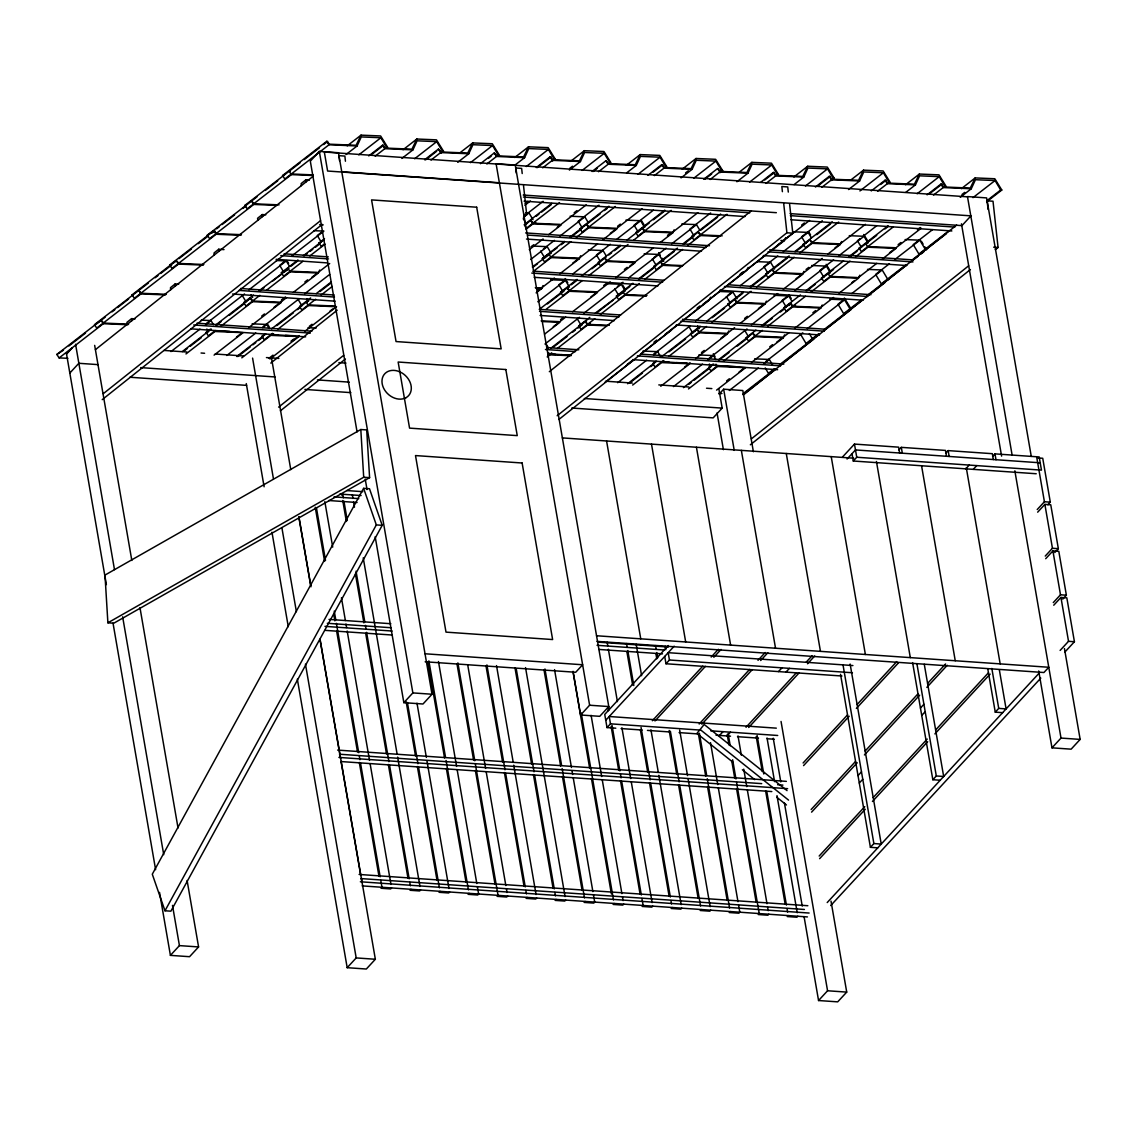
<?xml version="1.0" encoding="UTF-8"?>
<svg xmlns="http://www.w3.org/2000/svg" width="1137" height="1137" viewBox="0 0 1137 1137"><rect width="100%" height="100%" fill="white"/><g stroke="black" fill="none" stroke-linecap="round" stroke-linejoin="round"><path stroke-width="1.5" d="M248.932 327.442L280.683 302.854L282.075 299.841M346.06 154.518L357.103 145.962L361.268 136.923L380.881 137.748L386.523 147.199L387.632 147.256L380.639 135.957L361.026 135.147L347.226 145.834M293.46 292.28L318.303 273.022L319.696 270.009M401.901 158.413L412.944 149.857L417.108 140.817L436.707 141.642L442.364 151.093L443.458 151.136L436.48 139.851L416.867 139.027L403.067 149.729M457.728 162.307L468.771 153.751L472.935 144.712L492.548 145.536L498.191 154.987L499.299 155.03L492.307 143.745L472.708 142.921L460.272 152.543M514.947 165.121L524.612 157.645L528.776 148.592L548.375 149.416L554.032 158.882L555.126 158.924L548.148 147.639L528.534 146.815L514.734 157.503M569.395 170.081L580.438 161.525L584.603 152.486L604.216 153.31L609.873 162.762L610.967 162.804L603.974 151.519L584.375 150.695L570.561 161.397M536.124 292.863L541.638 288.585L543.031 285.572M559.93 273.747L579.259 258.767L580.652 255.754M626.615 172.909L636.279 165.419L640.444 156.38L660.057 157.204L665.699 166.656L666.794 166.698L659.815 155.414L640.202 154.589L626.402 165.277M681.063 177.869L692.106 169.314L696.27 160.274L715.884 161.099L721.54 170.55L722.635 170.593L715.642 159.308L696.043 158.484L682.228 169.171M660.284 242.465L672.706 232.843L674.099 229.83M736.904 181.749L747.947 173.194L752.111 164.154L771.725 164.979L777.367 174.43L778.461 174.487L771.483 163.188L751.87 162.364L739.448 172M710.526 297.24L709.147 300.253L685.668 318.431M748.146 267.422L746.753 270.435L728.817 284.335M695.602 358.567L727.353 333.965L728.746 330.952M794.109 184.578L803.774 177.088L807.938 168.049L827.551 168.873L833.208 178.324L834.302 178.367L827.31 167.082L807.711 166.258L793.896 176.96M771.952 250.239L784.374 240.618L785.766 237.605M740.13 323.391L764.974 304.147L766.366 301.134M783.265 289.295L802.594 274.33L803.987 271.317M751.443 362.461L783.194 337.86L784.587 334.846M848.572 189.538L859.615 180.982L863.779 171.943L883.392 172.767L889.035 182.218L890.129 182.261L883.151 170.976L863.537 170.152L851.116 179.774M827.793 254.134L840.215 244.512L841.593 241.499M794.578 328.351L820.815 308.042L822.193 305.029M839.106 293.19L858.435 278.224L859.814 275.211M905.777 192.352L915.441 184.862L919.606 175.823L939.219 176.647L944.875 186.098L945.97 186.155L938.991 174.856L919.378 174.046L905.564 184.734M960.239 197.312L971.282 188.756L975.447 179.717L995.06 180.541L1000.702 189.993L1001.811 190.035L994.818 178.751L975.205 177.926L961.405 188.628M361.026 135.147L356.08 145.294L329.517 144.186L326.731 141.315L282.559 175.539L284.833 179.006L329.005 144.783L357.103 145.962M416.867 139.027L411.907 149.189L385.358 148.066L382.572 145.209L368.758 155.911M472.708 142.921L467.748 153.069L441.184 151.96L438.399 149.103L424.598 159.791M528.534 146.815L523.574 156.963L497.025 155.854L494.24 152.983L480.425 163.685M584.375 150.695L579.415 160.857L552.852 159.734L550.066 156.878L536.266 167.58M640.202 154.589L635.242 164.737L608.693 163.629L605.907 160.772L592.093 171.46M696.043 158.484L691.083 168.631L664.52 167.523L661.734 164.666L647.934 175.354M751.87 162.364L746.91 172.526L720.361 171.403L717.575 168.546L703.76 179.248M807.711 166.258L802.75 176.42L776.187 175.297L773.402 172.44L760.98 182.062M863.537 170.152L858.577 180.3L832.028 179.191L829.243 176.334L815.442 187.022M919.378 174.046L914.418 184.194L887.855 183.085L885.069 180.214L871.269 190.917M975.205 177.926L970.259 188.088L943.696 186.965L940.91 184.109L927.11 194.811M363.613 488.341L152.287 874.211L164.993 910.78L170.877 911.178L382.203 525.322L369.497 488.754L363.613 488.341L376.319 524.91L164.993 910.78M732.725 762.06L696.896 733.45L704.173 724.468L787.046 790.627M71.02 348.917L66.5 353.806L106.381 584.631M66.543 354.033L72.185 347.936M69.826 373.05L78.851 363.286L98.294 364.65M375.182 536.735L403.848 702.666L422.992 704.002L432.017 694.238L338.471 152.742L319.326 151.406L310.316 161.17L357.075 431.918M341.839 495.263L342.749 494.268L343.36 497.764M159.535 892.417L170.408 955.364L179.433 945.614L198.577 946.936L187.108 880.493M403.848 702.666L412.859 692.916L432.017 694.238M198.577 946.936L189.566 956.7L170.408 955.364M719.152 394.07L723.658 389.195L742.816 390.531L753.39 451.73M718.897 389.096L722.18 408.112L713.169 417.876L571.769 408.027M391.569 887.94L390.659 888.935L381.051 888.267L381.961 887.272L380.753 880.28M410.983 889.29L410.073 890.285L419.667 890.953L420.591 889.958M297.34 679.144L347.183 967.686L356.194 957.922L375.352 959.258L320.065 639.236M580.609 714.988L589.62 705.224L608.778 706.56L599.753 716.324L580.609 714.988L573.062 671.313M375.352 959.258L366.327 969.022L347.183 967.686M440.005 891.309L439.081 892.303L448.689 892.971L449.612 891.991M668.371 645.532L604.742 714.42L607.016 727.581L615.799 728.192M842.46 457.074L854.47 444.084L898.656 447.168L899.665 453.009M605.751 720.275L674.184 646.186M847.065 459.035L855.479 449.939L1040.199 462.802M607.016 727.581L610.484 723.828L700.15 730.082M664.719 656.433L665.984 663.752L669.451 660L852.423 672.749M852.011 453.691L853.276 461.011L856.744 457.245L1041.464 470.121L1039.19 456.946L994.989 453.876L992.587 456.477M469.027 893.341L468.103 894.322L477.711 895.004L478.62 894.009L477.412 887.016M898.898 449.939L901.3 447.353L945.501 450.423L946.51 456.278M652.34 720.744L702.765 666.168M711.179 657.058L718.371 649.27M654.997 720.929L705.423 666.353M713.823 657.243L721.029 649.454M507.642 896.027L506.732 897.022L497.125 896.354L498.034 895.359L475.394 764.263M527.056 897.377L526.147 898.372L535.754 899.04L536.664 898.045M945.742 453.208L948.144 450.607L992.345 453.691L993.354 459.547M699.184 724.013L749.61 669.423M758.009 660.327L765.215 652.524M701.842 724.198L752.268 669.608M760.667 660.512L767.873 652.709M556.078 899.395L555.169 900.39L564.762 901.058L565.686 900.078M719.536 735.426L723.004 731.674M778.49 671.597L781.958 667.845M965.782 468.842L969.25 465.09M727.012 735.937L730.48 732.185M785.965 672.109L789.433 668.357M973.258 469.368L976.726 465.616M585.1 901.428L584.176 902.408L593.784 903.091L594.708 902.096L593.5 895.103M746.028 727.282L796.454 672.692M806.062 662.288L812.06 655.793M748.686 727.467L799.112 672.877M807.512 663.781L814.717 655.978M614.122 903.446L613.198 904.441L622.806 905.109L623.716 904.114M652.737 906.132L651.828 907.127L642.22 906.459L643.13 905.464L641.922 898.472M803.106 762.984L847.52 714.903M857.127 704.499L896.752 661.606M1037.214 509.547L1044.42 501.744L1050.304 502.156L1042.728 458.268L1036.83 457.856L1044.42 501.744M672.152 907.482L671.242 908.477L680.85 909.145L681.759 908.165M803.561 765.613L849.183 716.225M856.374 708.436L898.401 662.942M1037.669 512.176L1044.875 504.387L1050.759 504.8L1058.348 548.688L1054.738 552.582M1047.902 504.757L1050.304 502.156M701.174 909.515L700.264 910.495L709.858 911.178L710.781 910.183M811.136 809.516L855.564 761.42M865.158 751.031L917.985 693.84M927.593 683.436L945.6 663.951M1045.244 556.078L1052.45 548.276L1058.348 548.688M811.591 812.145L857.213 762.756M864.418 754.954L919.648 695.176M926.854 687.373L947.263 665.273M1045.699 558.708L1052.905 550.905L1058.803 551.317L1066.378 595.205L1062.782 599.114M730.196 911.533L729.272 912.528L738.879 913.196L739.803 912.201L738.595 905.208M858.009 775.605L861.476 771.852M920.444 708.024L923.912 704.258M859.302 783.023L862.77 779.271M921.723 715.443L925.191 711.691M819.166 856.033L864.788 806.645M873.202 797.549L927.223 739.064M935.623 729.968L988.451 672.777M1053.288 602.596L1060.494 594.793L1066.378 595.205M819.621 858.662L865.243 809.274M872.449 801.486L927.678 741.694M934.884 733.905L990.114 674.113M1053.743 605.225L1060.949 597.437L1066.833 597.849L1074.422 641.737L1064.815 652.126M768.811 914.219L767.901 915.214L758.294 914.546L759.218 913.551L736.563 782.469M788.225 915.569L787.316 916.564L796.923 917.232L797.833 916.251M840.527 674.326L870.402 847.321L873.87 843.555L881.232 844.066L850.135 664.051M912.599 662.615L932.837 779.726L936.305 775.974L943.667 776.486L924.282 664.278M987.755 668.712L995.259 712.146L998.727 708.394L1006.089 708.905L999.324 669.721M827.21 902.565L1039.715 672.521M1060.125 650.421L1068.524 641.325L1074.422 641.737M830.706 905.564L1040.796 678.121M804.058 916.593L818.555 1000.532L827.565 990.768L846.724 992.104L831.019 901.158M1038.706 670.972L1051.981 747.833L1061.006 738.069L1080.15 739.405L1064.459 648.573M846.724 992.104L837.699 1001.853L818.555 1000.532M1080.15 739.405L1071.139 749.169L1051.981 747.833M135.132 318.872L131.608 318.63L126.918 322.354L127.145 324.4M178.694 284.193L175.155 283.937L170.465 287.675L170.692 289.708M224.017 249.614L218.716 249.245L214.026 252.982L214.239 255.015M265.802 214.808L262.263 214.566L257.573 218.29L257.801 220.336M309.349 180.115L305.825 179.873L301.134 183.611L301.348 185.644M95.409 349.67L312.689 176.619M103.24 393.715L320.52 220.663M102.216 399.641L322.254 224.373M270.791 363.087L337.22 310.174M278.622 407.131L343.658 355.327M280.356 410.855L345.406 359.036M523.93 216.854L526.701 214.651L523.517 185.53M549.327 371.7L751.386 210.771M557.158 415.744L786.903 232.772L792.787 233.184L789.604 204.063M558.907 419.468L792.787 233.184M743.541 394.823L956.672 225.083M751.372 438.868L968.653 265.816M750.349 444.794L970.401 269.54M995.316 249.699L998.073 247.482L993.013 201.235L987.129 200.823L988.053 209.393M312.462 175.496L291.385 174.615L247.212 208.824L244.938 205.356L300.154 162.747M304.29 159.55L319.469 147.782M323.619 144.57L327.754 141.358M276.604 205.385L253.764 204.433L209.592 238.656L207.318 235.174L257.005 196.843M265.291 190.433L277.712 180.811M240.731 235.288L216.144 234.25L171.971 268.474L169.697 265.006L213.884 230.783L216.67 233.639L241.456 234.677M213.87 230.953L207.318 235.174M216.627 228.807L219.384 226.675M222.156 224.529L234.577 214.907M242.863 208.483L245.62 206.351M203.125 265.106L178.537 264.068L134.351 298.292L132.091 294.824L176.263 260.6L179.049 263.457L203.836 264.495M173.492 262.903L176.249 260.771M179.006 258.625L191.442 249.003M198.335 243.659L208 236.169M212.15 232.957L214.907 230.825M148.293 283.099L94.47 324.642L96.744 328.11L140.917 293.886L165.505 294.924M155.201 277.755L157.958 275.609M160.715 273.477L171.758 264.921M67.907 358.297L59.124 357.928L56.85 354.46L101.022 320.236L103.808 323.093L128.595 324.144M96.872 323.619L105.158 317.195M112.066 311.851L114.823 309.719M117.58 307.573L128.623 299.017M63.402 350.224L56.85 354.46M68.916 345.946L85.488 333.113M59.124 357.928L103.296 323.704L127.884 324.741M358.795 154.859L380.881 137.748M372.552 153.808L383.595 145.252M375.182 156.167L384.832 148.677L412.944 149.857M414.621 158.754L436.707 141.642M322.823 231.223L317.308 235.501L321.345 242.252M285.202 261.041L279.688 265.319L283.724 272.07M292.11 255.697L323.86 231.095L314.054 230.683M248.975 289.793L286.24 260.927L289.466 266.328M205.825 323.889L244.483 293.943M170.976 351.575L199.956 329.119M205.484 324.841L211.013 320.563L213.429 324.613M425.622 159.834L436.665 151.278M324.017 244.284L321.259 246.431L318.985 242.963L324.514 238.685M302.968 261.283L283.639 276.248L281.365 272.781L297.937 259.947M303.465 255.669L324.173 239.623M259.833 295.378L246.033 306.066L243.759 302.598L253.423 295.108M258.938 290.83L288.954 268.417M286.538 269.611L281.365 272.781M290.674 266.413L297.581 261.055M304.489 255.711L307.246 253.579M310.003 251.433L312.774 249.301M315.532 247.155L318.289 245.023M215.305 330.54L208.412 335.884L206.138 332.416L210.274 329.218M215.803 324.94L250.311 298.192L253.096 301.063L279.659 302.172M246.16 301.575L248.918 299.429M259.961 290.887L264.111 287.675M272.383 281.251L282.047 273.775M284.818 271.629L287.576 269.497M182.318 351.546L211.311 329.09M216.826 324.983L220.962 321.771M229.248 315.347L244.441 303.593M184.734 350.523L187.491 348.377M190.249 346.245L201.292 337.689M431.008 160.061L440.673 152.571L468.771 153.751M440.701 153.282L443.458 151.136M309.875 255.924L325.054 244.171M266.74 290.034L290.205 271.842L318.303 273.022M220.834 326.262L252.585 301.675L280.683 302.854M185.971 353.948L214.964 331.492L243.062 332.672L214.083 355.128M281.379 300.154L285.515 296.956M304.844 281.976L307.615 279.844M261.709 316.072L264.466 313.94M311.737 277.428L329.687 263.528M274.131 307.246L286.552 297.624M236.51 337.064L240.646 333.866M470.462 162.648L492.548 145.536M304.801 293.687L329.645 274.443M263.045 326.717L298.932 298.903M226.803 355.469L255.797 333.013M262.704 327.655L266.84 324.457L269.256 328.508M488.356 158.384L491.113 156.238M315.66 299.258L301.859 309.96L299.585 306.493L310.628 297.937M316.157 293.659L331.336 281.891M272.525 333.368L264.239 339.778L261.965 336.31L264.736 334.179M271.629 328.82L308.894 300.111M319.938 291.555L330.981 283.014M236.78 356.506L265.774 334.051M276.803 325.665L293.36 312.831M297.51 309.619L300.267 307.473M237.804 356.549L250.225 346.927M252.982 344.781L255.754 342.649M258.511 340.503L262.647 337.305M486.849 163.941L496.514 156.465L524.612 157.645M321.188 294.98L332.231 286.439M278.053 329.09L308.411 305.555L336.524 306.734L304.773 331.336M241.811 357.842L270.805 335.372L298.903 336.552L269.91 359.022M309.264 326.376L312.021 324.244M268.886 358.34L273.022 355.128M290.973 341.228L293.73 339.096M329.957 311.14L332.715 308.994M292.337 340.958L299.244 335.614M526.289 166.528L548.375 149.416M537.289 167.622L551.09 156.92M542.676 167.835L552.34 160.345L580.438 161.525M552.369 161.056L555.126 158.924M569.751 168.333L572.508 166.201M525.223 203.509L527.994 201.363M524.882 205.257L530.396 200.979M582.13 170.422L604.216 153.31M523.802 216.286L543.131 201.306M523.461 217.224L528.975 212.946L533.011 219.697M524.114 224.813L551.715 203.424M593.13 171.502L597.266 168.304M525.138 224.856L530.666 220.407L533.452 223.264L560.015 224.387M536.181 216.3L538.938 214.154M541.695 212.022L551.36 204.532M598.517 171.73L608.181 164.24L636.279 165.419M559.518 202.613L526.388 228.281L524.868 225.965M526.033 229.219L532.94 223.875L561.038 225.055L548.617 234.677M574.157 212.747L576.928 210.601M531.022 246.843L533.779 244.697M557.244 227.315L586.237 204.859M529.288 249.657L543.088 238.955M637.956 174.316L660.057 157.204M598.957 205.2L578.25 221.246L582.286 227.997M543.401 248.918L554.444 240.376M559.972 236.098L584.816 216.84L588.042 222.241M530.638 259.492L547.195 246.658L551.232 253.409M615.344 206.508L582.215 232.175L579.941 228.708L608.935 206.238M653.107 172.184L662.757 164.709M570.831 241.669L544.595 261.993L542.321 258.525L564.421 241.414M569.935 237.136L600.293 213.77M604.443 210.558L607.201 208.426M532.315 266.953L549.91 254.162M557.158 247.866L542.321 258.525M561.294 244.668L564.066 242.522M570.959 237.178L580.623 229.688M533.338 266.996L537.488 263.784M654.343 175.61L664.008 168.134L692.106 169.314M576.345 237.391L588.767 227.77L616.879 228.949L603.065 239.637M533.21 271.487L551.161 257.587L579.259 258.767M685.554 172.909L688.326 170.777M617.576 226.263L620.333 224.117M610.313 233.355L642.064 208.753M537.844 290.049L540.615 287.917L535.3 287.689M572.693 263.173L597.55 243.915M537.844 290.845L554.401 278.011M693.797 178.196L715.884 161.099M653.42 210.16L634.091 225.14L638.127 231.891M610.285 244.256L596.47 254.958L600.507 261.709M617.178 238.912L640.643 220.734L644.679 227.485M565.757 279.432L558.85 284.776L562.886 291.527M572.664 274.074L603.036 250.552L606.263 255.953M537.801 301.76L565.416 280.37L569.452 287.121M664.775 210.132L635.782 232.588L638.056 236.055L671.185 210.388M704.798 179.291L711.691 173.947M620.248 245.294L598.161 262.405L600.435 265.873L628.036 244.498M627.155 239.95L642.334 228.196L645.12 231.053L671.683 232.161M636.805 232.63L649.227 223.008M653.377 219.796L664.42 211.24M582.144 280.725L562.815 295.705L560.541 292.237L577.113 279.404M581.249 276.192L606.092 257.104M608.849 254.972L611.607 252.826M614.378 250.694L619.892 246.416M539.492 309.221L568.472 286.922M571.229 284.79L576.757 280.512M591.936 268.744L598.844 263.4M547.423 303.92L563.98 291.086M710.184 179.504L721.54 170.55M719.877 172.725L722.635 170.593M633.565 240.22L644.608 231.664L672.706 232.843M589.051 275.381L606.987 261.482L635.086 262.661L615.771 277.627M545.902 309.477L569.367 291.299L597.479 292.479L572.622 311.723M667.533 235.373L670.304 233.227M603.69 285.515L606.447 283.369M624.398 269.469L627.155 267.337M667.533 236.169L697.905 212.647M560.555 319.611L563.312 317.465M629.912 265.987L653.377 247.809M590.913 296.885L610.242 281.905M553.293 326.703L565.729 317.081M544.666 334.065L559.859 322.297L542.292 321.558M749.624 182.091L771.725 164.979M710.639 212.989L689.932 229.02L693.968 235.771M653.69 257.772L666.111 248.15M671.64 243.872L696.484 224.629L699.71 230.029M617.448 286.524L622.977 282.246M628.491 277.968L658.863 254.446L662.899 261.197M583.977 313.13L621.243 284.264L625.279 291.015M544.978 344.028L579.486 317.294M727.012 214.282L693.883 239.95L691.609 236.482L720.602 214.026M764.775 179.973L774.425 172.483M682.498 249.444L656.262 269.767L653.988 266.3L677.467 248.122M682.982 243.844L698.175 232.076L700.96 234.933L722.208 235.828M700.918 230.115L717.49 217.281M639.364 283.554L618.656 299.585L616.382 296.117L632.939 283.284M638.468 279.006L674.355 251.376M684.005 243.886L693.669 236.397M594.836 318.715L581.035 329.403L578.761 325.935L589.805 317.379M595.319 313.101L623.957 291.768M618.784 295.094L629.827 286.538M639.491 279.048L653.292 268.36M550.805 348.277L585.313 321.544L588.099 324.4L609.347 325.296M586.692 320.634L578.761 325.935M596.356 313.144L612.914 300.324M553.207 347.254L567.022 336.552M572.536 332.274L575.294 330.142M578.065 327.996L582.201 324.784M766.011 183.398L775.676 175.908L803.774 177.088M688.013 245.18L700.449 235.544L719.764 236.354M644.878 279.276L662.828 265.362L682.143 266.186M600.364 314.437L625.208 295.194L646.285 296.075M547.551 356.023L551.701 352.811M557.215 348.533L587.587 325.011L606.902 325.822M547.21 356.961L549.967 354.829L571.044 355.71M805.465 185.985L827.551 168.873M817.844 185.999L830.266 176.377M821.852 187.278L831.517 179.802L859.615 180.982M831.545 180.513L834.302 178.367M801.642 225.098L804.399 222.951M740.215 274.045L742.973 271.899M777.822 245.023L809.572 220.422M697.066 308.141L699.823 305.995M740.201 274.841L742.958 272.695M747.108 269.497L765.045 255.583M653.931 342.237L656.689 340.091M702.581 304.659L721.91 289.693M664.96 334.477L677.396 324.855M627.354 364.295L632.868 360.017M641.154 353.607L671.526 330.071M604.912 382.359L633.906 359.903M859.913 190.945L883.392 172.767M822.307 220.763L801.599 236.809L805.636 243.56M777.779 255.924L763.979 266.626L768.015 273.377M783.308 251.647L808.151 232.403L811.377 237.804M727.737 295.378L730.494 293.232M740.159 285.742L770.531 262.221L774.567 268.972M695.645 320.918L732.91 292.038L736.947 298.789M653.889 353.948L689.775 326.134M617.647 382.7L646.64 360.23M653.533 354.886L657.683 351.674L660.91 357.089M838.68 222.07L805.55 247.724L803.276 244.256L832.27 221.8M880.578 184.535L886.107 180.257M794.166 257.232L767.93 277.556L765.67 274.074L789.135 255.896M794.649 251.618L809.842 239.864L812.628 242.721L839.177 243.83M807.071 242.167L803.276 244.256M816.736 234.677L830.536 223.989M751.031 291.328L730.324 307.374L728.05 303.906L743.228 292.138M750.136 286.794L772.222 269.682L775.008 272.539L801.571 273.647M773.586 268.773L787.401 258.085M795.687 251.661L803.958 245.251M700.094 326.234L690.429 333.724L692.703 337.192L706.503 326.49M707.001 320.89L742.873 293.247M751.159 286.837L766.338 275.069M655.566 361.395L652.809 363.542L655.083 367.009L663.368 360.585M662.473 356.052L696.981 329.318L699.767 332.175L726.33 333.297M691.452 333.766L699.738 327.342M712.16 317.72L724.582 308.099M627.624 383.737L656.603 361.282M669.025 351.816L685.583 338.982M630.026 382.714L642.448 373.078M650.734 366.668L653.491 364.522M877.679 191.172L887.343 183.682L915.441 184.862M799.681 252.954L812.116 243.332L840.215 244.512M756.546 287.05L774.496 273.15L802.594 274.33M712.032 322.212L736.875 302.968L764.974 304.147M668.883 356.322L699.255 332.786L727.353 333.965M632.655 385.059L661.635 362.604L689.747 363.783L660.753 386.239M806.048 269.497L808.805 267.366M835.041 247.838L865.399 224.316M744.621 318.445L747.379 316.299M796.042 278.736L822.264 258.412M701.486 352.541L704.244 350.409M758.422 308.553L777.751 293.573M720.801 338.371L734.601 327.669M684.559 367.123L690.088 362.845M917.133 193.759L939.219 176.647M860.183 238.557L857.426 240.689L861.462 247.44M862.955 236.411L876.755 225.723M833.62 259.819L819.805 270.507L823.842 277.272M839.134 255.541L863.992 236.297L868.028 243.048M789.092 294.98L782.199 300.339L786.236 307.089M794.621 290.702L826.372 266.115L830.408 272.866M751.472 324.812L788.751 295.933L791.977 301.333M708.337 358.908L746.995 328.963M673.488 386.58L702.467 364.124M707.996 359.846L713.51 355.568L715.94 359.619M893.142 227.016L861.391 251.618L859.117 248.15L888.111 225.695M929.512 193.773L941.933 184.151M849.993 261.126L823.771 281.436L821.497 277.968L843.583 260.856M849.112 256.578L876.712 235.359M884.984 228.949L887.755 226.803M805.479 296.288L786.15 311.254L783.876 307.786L800.448 294.952M805.962 290.674L833.563 269.455M850.135 256.621L857.042 251.277M762.344 330.384L748.53 341.086L746.256 337.604L755.92 330.128M761.449 325.85L790.442 303.394L793.228 306.251L819.777 307.36M790.428 303.551L783.876 307.786M807 290.717L815.272 284.307M717.817 365.545L710.923 370.904L708.649 367.436L712.785 364.224M718.314 359.946L752.822 333.212L755.608 336.069L782.157 337.177M762.472 325.893L772.137 318.403M780.423 311.993L784.558 308.781M788.708 305.569L791.466 303.437M683.451 387.632L713.823 364.096M719.337 359.988L729.002 352.498M737.273 346.089L746.938 338.599M688.624 384.462L691.381 382.316M694.138 380.184L709.332 368.416M933.52 195.067L943.184 187.577L971.282 188.756M855.521 256.848L867.943 247.212L896.041 248.392L882.241 259.094M811.008 292.01L830.323 277.044L858.435 278.224M767.859 326.106L792.716 306.862L820.815 308.042M723.345 361.268L755.096 336.68L783.194 337.86M688.482 388.953L717.475 366.498L745.574 367.677L716.58 390.133M961.973 194.498L964.73 192.366M898.116 244.64L900.888 242.494M917.445 229.674L920.217 227.528M889.489 252.798L921.24 228.21M812.884 312.703L815.641 310.572M851.869 282.616L854.626 280.484M857.397 278.338L876.712 263.372M769.735 346.813L772.506 344.667M818.398 309.236L833.577 297.468M726.6 380.909L729.357 378.763M776.628 342.265L789.064 332.629M739.022 372.083L744.536 367.805M972.974 197.653L995.06 180.541M932.596 229.617L913.267 244.583L918.909 254.034L949.281 230.513M889.447 263.713L875.646 274.401L881.289 283.852L906.146 264.608M894.975 259.435L919.819 240.177L925.475 249.628L926.57 249.685L924.822 246.857M844.933 298.875L838.026 304.219L843.682 313.67L861.619 299.77M851.826 293.531L882.198 269.995L887.855 279.46L888.949 279.503M807.313 328.692L844.578 299.827L850.234 309.278L851.329 309.321L844.35 298.036M765.556 361.722L802.821 332.843M729.314 390.474L758.308 368.018M763.822 363.741L769.351 359.463L772.577 364.863M986.902 200.695L1000.702 189.993M986.618 201.803L1001.811 190.035M911.661 260.33L925.475 249.628M925.532 249.799L946.24 233.767M867.147 295.492L887.855 279.46M887.912 279.617L907.241 264.651M911.377 261.439L918.284 256.095M921.041 253.963L923.812 251.817M818.484 333.866L806.062 343.502L800.405 334.036M824.012 329.588L850.234 309.278M850.291 309.449L862.727 299.813M868.242 295.535L884.813 282.715M773.97 369.042L768.441 373.32L765.215 367.919M779.485 364.764L819.578 333.923M823.728 330.711L851.329 309.321M743.243 393.516L774.993 368.914M780.579 364.806L813.722 339.139L812.614 339.096L809.388 333.695M742.973 394.624L774.723 370.022M360.813 429.516L104.988 575.08L107.887 622.806L113.785 623.218L369.596 477.654L366.697 429.928L360.813 429.516L363.698 477.242L107.887 622.806M747.947 173.194L719.849 172.014L717.575 168.546M290.134 171.19L289.111 171.147L291.385 174.615M291.896 174.004L313.144 174.885M282.559 175.539L283.582 175.581M525.706 212.818L528.975 212.946M570.106 216.229L584.816 216.84M279.062 204.859L254.29 203.821L251.49 200.965L253.764 204.433M625.947 220.109L640.643 220.734M244.938 205.356L245.962 205.399M681.774 224.003L696.484 224.629M793.441 231.777L808.151 232.403M534.632 222.397L535.726 222.454M849.282 235.672L863.992 236.297M905.109 239.566L919.819 240.177M615.842 228.267L589.293 227.158L586.507 224.302L588.767 227.77M579.941 228.708L580.964 228.75M691.609 236.482L692.632 236.524M866.692 243.787L865.669 243.744L867.943 247.212M780.863 240.475L784.374 240.618M868.455 246.601L895.018 247.724M859.117 248.15L860.14 248.193M532.486 246.047L547.195 246.658M588.326 249.927L603.036 250.552M644.153 253.821L658.863 254.446M318.985 242.963L320.009 243.005M757.455 261.666L770.531 262.221M811.662 265.49L826.372 266.115M867.488 269.384L882.198 269.995M551.672 256.976L578.221 258.099M634.062 261.979L607.499 260.87L604.713 258.014L606.987 261.482M682.811 265.575L663.34 264.765L660.554 261.894L662.828 265.362M653.988 266.3L655.026 266.342M829.086 273.619L828.049 273.562L830.323 277.044M830.849 276.433L857.397 277.542M765.67 274.074L766.693 274.131M821.497 277.968L822.52 278.011M276.433 260.515L286.24 260.927M550.706 279.759L565.416 280.37M169.697 265.006L170.735 265.049M608.181 283.71L621.243 284.264M290.717 271.231L317.266 272.354M719.849 291.498L732.91 292.038M774.041 295.307L788.751 295.933M829.882 299.202L844.578 299.827M536.366 288.372L541.638 288.585M596.442 291.797L569.893 290.688L567.107 287.832L569.367 291.299M625.72 294.582L646.967 295.464M560.541 292.237L561.564 292.28M616.382 296.117L617.405 296.16M763.95 303.48L737.387 302.357L734.601 299.5L736.875 302.968M794.408 305.384L795.502 305.427M728.05 303.906L729.073 303.949M166.215 294.312L141.429 293.275L138.643 290.418L140.917 293.886M132.091 294.824L133.114 294.867M307.175 302.129L306.151 302.087L308.411 305.555M308.937 304.943L335.486 306.066M243.759 302.598L244.782 302.641M299.585 306.493L300.609 306.535M541.127 320.876L558.821 321.629M589.279 323.533L590.373 323.576M746.256 337.604L747.293 337.661M201.206 320.151L211.013 320.563M252.13 323.832L266.84 324.457M307.971 327.726L316.143 328.067M215.476 330.881L229.646 331.478M272.496 333.908L273.591 333.951M271.317 334.761L278.394 335.06M285.472 335.358L294.327 335.728M206.138 332.416L207.161 332.459M642.973 351.063L657.683 351.674M261.965 336.31L263.002 336.353M698.814 354.957L713.51 355.568M754.641 358.837L769.351 359.463M550.493 354.218L555.794 354.446M561.11 354.659L569.964 355.042M663.326 361.14L664.434 361.182M662.16 361.992L669.238 362.291M676.316 362.589L686.947 363.044M721.526 366.043L735.696 366.626M708.649 367.436L709.673 367.478M718.641 393.402L721.91 393.544M967.672 196.843L324.329 152.017L327.612 171.033L970.955 215.859L961.93 225.623L790.158 213.614M341.768 171.801L499.385 182.773M523.233 195.024L776.358 212.69M523.461 197.056L749.724 212.818M790.371 215.646L954.767 227.102M524.072 201.164L745.033 216.556M790.997 219.754L951.854 230.967M523.759 214.438L526.701 214.651M993.653 247.184L998.073 247.482M525.649 232.914L709.474 245.72M769.578 249.913L912.755 259.89M527.639 235.075L706.162 247.511M768.029 251.817L912.983 261.922M319.668 224.643L323.206 224.884M526.488 239.054L701.486 251.234M763.353 255.555L906.53 265.532M284.108 253.807L328.309 256.891M533.352 271.175L664.164 280.285M727.794 284.719L870.97 294.696M280.796 255.598L328.522 258.923M531.803 273.079L662.615 282.203M724.482 286.51L867.659 296.487M276.12 259.335L327.371 262.903M534.191 277.314L657.925 285.927M719.792 290.233L862.969 300.211M240.561 288.5L334.25 295.023M539.293 309.307L620.603 314.977M682.47 319.284L825.647 329.261M239.012 290.404L334.463 297.055M539.521 311.339L619.054 316.882M680.921 321.202L824.112 331.165M232.559 294.014L335.088 301.163M540.132 315.446L614.378 320.62M676.245 324.926L819.422 334.903M196.999 323.178L311.908 331.194M546.996 347.567L578.818 349.784M640.685 354.09L783.862 364.067M193.688 324.969L310.358 333.098M545.462 349.485L575.507 351.575M637.374 355.881L780.551 365.858M190.774 328.835L305.668 336.836M547.835 353.706L570.817 355.312M632.684 359.619L777.637 369.71M163.927 350.423L186.909 352.029M201.05 353.01L204.589 353.266M215.191 354.005L243.46 355.966M266.442 357.572L278.821 358.425M338.911 362.618L345.975 363.115M605.779 381.208L632.3 383.055M658.806 384.903L688.851 386.992M706.532 388.229L711.833 388.598M140.704 367.606L275.026 376.958M317.45 379.914L349.258 382.131M584.333 398.504L722.18 408.112M129.916 377.242L246.573 385.372M304.901 389.422L350.85 392.635M562.374 437.901L853.674 458.197M853.276 461.011L1036.233 473.745M363.698 477.242L369.596 477.654M346.899 490.573L362.802 491.667M339.892 494.069L361.097 495.547M334.022 496.897L358.766 498.617M328.792 500.522L357.061 502.497M376.319 524.91L382.203 525.322M596.541 635.754L1048.769 667.263L1043.908 672.521L596.996 641.382M329.005 619.409L390.844 623.716M327.3 623.289L390.915 627.723M597.621 642.121L668.3 647.038M324.969 626.359L392.109 631.035M597.053 645.304L664.193 649.994M852.906 665.557L668.186 652.681L669.451 660M325.04 630.353L392.18 635.029M598.886 649.44L662.487 653.86M665.984 663.752L841.948 676.018M425.025 653.775L582.641 664.761L575.706 672.265L425.167 661.777M995.259 712.146L1002.621 712.657M776.315 728.149L609.219 716.509L610.484 723.828M710.696 730.807L777.708 735.483M621.086 728.561L642.178 730.039M647.45 730.395L670.304 731.986M679.102 732.612L696.683 733.834M716.012 735.184L730.508 736.193M737.501 736.677L758.493 738.14M767.248 738.752L774.24 739.235M932.837 779.726L940.2 780.238M337.618 750.093L786.378 781.361M339.451 754.215L761.705 783.635M777.609 784.743L782.91 785.113M338.883 757.413L787.643 788.68M340.716 761.534L771.81 791.565M870.402 847.321L877.764 847.832M359.093 874.452L807.853 905.72M360.926 878.574L804.385 909.472M360.358 881.772L809.118 913.039M362.191 885.894L807.426 916.919M700.364 729.698L788.552 800.107M742.362 769.763L754.769 779.655M776.813 797.264L786.463 804.968M940.91 184.109L943.184 187.577M885.069 180.214L887.343 183.682M829.243 176.334L831.517 179.802M773.402 172.44L775.676 175.908M809.842 239.864L812.116 243.332M772.222 269.682L774.496 273.15M790.442 303.394L792.716 306.862M661.734 164.666L664.008 168.134M698.175 232.076L700.449 235.544M752.822 333.212L755.096 336.68M605.907 160.772L608.181 164.24M642.334 228.196L644.608 231.664M696.981 329.318L699.255 332.786M715.955 364.181L717.475 366.498M550.066 156.878L552.34 160.345M622.934 291.726L625.208 295.194M494.24 152.983L496.514 156.465M530.666 220.407L532.94 223.875M548.887 254.119L551.161 257.587M585.313 321.544L587.587 325.011M438.399 149.103L440.673 152.571M548.46 352.513L549.967 354.829M382.572 145.209L384.832 148.677M326.731 141.315L329.005 144.783M287.931 268.375L290.205 271.842M213.884 230.783L216.144 234.25M250.311 298.192L252.585 301.675M176.263 260.6L178.537 264.068M101.022 320.236L103.296 323.704M921.325 241.215L923.073 244.043M863.75 234.506L867.247 240.149M808.791 232.019L810.539 234.847M826.13 264.324L830.493 271.373M789.391 295.549L791.139 298.377M641.282 220.351L643.912 224.586M658.636 252.656L660.37 255.47M662.118 258.298L663.866 261.112M713.283 353.778L715.031 356.606M622.763 285.288L624.497 288.116M565.174 278.579L567.789 282.815M286.879 260.544L288.627 263.372M267.479 324.073L269.227 326.902M726.358 296.444L730.395 303.195M744.579 330.156L748.615 336.907M697.72 325.907L699.34 328.607M652.311 258.838L656.347 265.589M688.738 326.262L692.774 333.013M709.374 364.025L710.995 366.725M614.691 288.656L618.727 295.421M523.233 218.702L526.459 224.103M540.643 251.064L544.68 257.815M577.07 318.488L581.106 325.239M546.016 343.9L548.432 347.95M306.876 298.676L308.497 301.39M297.894 299.031L301.93 305.782M251.05 294.796L252.656 297.496M242.067 295.137L246.104 301.888M206.877 329.019L208.483 331.72M1044.875 504.387L1052.45 548.276M1052.905 550.905L1060.494 594.793M1060.949 597.437L1068.524 641.325M1031.273 456.42L986.618 197.909L967.473 196.573L1012.115 455.084M1014.844 470.817L1061.006 738.069M961.461 223.804L1001.598 456.122M994.989 453.876L995.998 459.732M966.294 467.748L1000.176 663.88M991.834 668.428L998.727 708.394M948.144 450.607L949.153 456.463M921.666 466.355L955.251 660.753M901.3 447.353L902.323 453.194M916.976 664.107L936.305 775.974M876.442 461.494L910.311 657.612M854.47 444.084L856.744 457.245M831.218 456.619L865.385 654.486M843.086 665.33L873.87 843.555M786.278 453.492L820.459 651.359M741.352 450.366L775.533 648.232M723.658 389.195L734.232 450.394M781.048 721.455L827.565 990.768M717.063 412.944L723.402 449.669M773.245 738.211L780.792 781.929M784.416 802.921L802.239 906.09M767.034 737.956L774.581 781.659M776.997 795.644L797.236 912.755M757.128 735.54L763.78 773.999M766.793 791.48L786.42 905.095M787.017 908.591L787.628 912.087M756.219 736.534L762.259 771.497M765.585 790.727L785.198 904.327M696.427 447.239L730.608 645.091M738.027 735.937L741.338 755.167M743.754 769.152L746.782 786.633M747.379 790.13L767.006 903.73M767.603 907.227L768.214 910.723M728.121 733.521L730.224 745.758M732.64 759.743L735.966 778.973M727.197 734.516L729.016 745.005M731.731 760.738L734.744 778.205M736.563 788.694L756.176 902.309M710.511 742.66L717.76 784.601M718.357 788.097L737.984 901.712M651.501 444.112L685.682 641.964M699.397 733.251L706.645 775.192M707.242 778.689L729.584 908.037M698.488 734.246L705.722 776.187M707.541 786.676L727.168 900.291M665.188 646.257L665.799 649.753M679.684 730.153L687.53 775.59M688.141 779.087L710.17 906.686M655.58 645.589L656.191 649.071M656.788 652.567L657.698 657.811M670.375 731.233L679.13 781.915M679.741 785.411L700.577 906.018M655.878 653.562L656.788 658.806M669.167 730.466L676.714 774.169M678.519 784.658L698.146 898.273M606.575 440.971L640.756 638.838M636.166 644.224L641.609 675.691M650.961 729.869L658.209 771.824M658.82 775.32L681.162 904.668M626.572 643.556L627.169 647.052M627.78 650.549L633.806 685.512M641.055 727.453L650.122 779.897M650.719 783.393L670.347 897.008M670.944 900.504L671.555 904M626.857 651.544L632.598 684.758M640.444 730.196L647.692 772.151M649.497 782.64L669.125 896.24M607.158 642.206L607.755 645.702M608.366 649.199L617.419 701.628M621.939 727.851L630.694 778.547M631.305 782.043L652.141 902.636M609.318 709.701L515.246 165.064L496.087 163.728L589.62 705.224M612.033 725.434L619.892 770.886M620.489 774.382L621.1 777.879M621.697 781.375L641.325 894.975M607.798 707.2L608.409 710.696M611.123 726.429L618.67 770.119M620.489 780.607L640.103 894.222M591.112 715.344L601.686 776.514M602.283 780.01L621.911 893.625M622.507 897.121L623.119 900.618M581.206 712.927L613.511 899.95M573.048 671.967L589.648 768.1M591.467 778.589L611.393 893.952M554.543 669.622L571.456 767.503M572.053 771L572.664 774.496M573.261 777.992L592.889 891.607M544.95 668.954L561.55 765.087M562.147 768.584L584.489 897.932M544.026 669.949L560.64 766.082M562.445 776.571L582.073 890.186M525.536 667.604L565.075 896.581M516.226 668.684L534.035 771.81M534.646 775.306L554.273 888.921M554.87 892.417L555.481 895.899M515.004 667.931L531.619 764.064M533.424 774.553L553.051 888.153M496.514 665.586L513.114 761.719M513.725 765.215L536.067 894.549M486.906 664.918L505.027 769.792M505.624 773.288L525.251 886.888M525.848 890.385L526.459 893.881M485.996 665.898L502.597 762.032M504.402 772.52L524.029 886.135M467.79 665.301L485.613 768.427M486.21 771.924L505.837 885.538M506.434 889.035L507.045 892.531M457.884 662.885L474.797 760.767M456.975 663.88L473.575 760.013M475.394 770.502L495.007 884.117M438.47 661.535L456.591 766.409M457.188 769.905L476.815 883.52M428.862 660.867L445.477 757M446.074 760.497L468.416 889.845M427.953 661.862L444.553 757.995M446.372 768.484L465.999 882.099M416.995 703.22L426.361 757.398M426.958 760.895L449.001 888.494M319.326 151.406L412.859 692.916M407.401 702.538L417.961 763.723M418.572 767.219L439.394 887.812M406.179 701.785L415.545 755.977M417.35 766.466L436.978 880.066M365.219 479.089L367.038 489.564M352.356 494.936L352.967 498.432M353.564 501.929L354.474 507.173M363.229 557.869L397.04 753.632M397.637 757.128L419.979 886.462M343.957 501.261L347.282 520.49M356.037 571.186L364.792 621.868M365.389 625.364L366 628.86M366.597 632.357L388.939 761.705M389.55 765.201L409.178 878.802M409.775 882.298L410.386 885.794M342.749 500.507L346.359 521.485M355.426 573.915L363.883 622.863M365.688 633.352L386.523 753.945M388.328 764.434L407.956 878.048M324.841 501.659L332.7 547.11M341.455 597.792L345.378 620.518M345.975 624.014L346.586 627.51M347.183 631.007L369.525 760.34M370.136 763.837L390.972 884.444M316.456 507.983L325.509 560.413M334.264 611.109L335.77 619.85M336.381 623.346L358.724 752.68M359.32 756.176L359.932 759.672M360.528 763.169L380.156 876.783M315.233 507.23L324.599 561.408M333.653 613.852L334.861 620.845M336.666 631.319L357.501 751.927M359.306 762.415L378.934 876.03M271.445 357.686L290.774 469.609M298.932 516.823L311.012 586.777M298.846 517.122L310.628 585.285M319.98 639.463L340.517 758.322M341.114 761.818L360.742 875.433M361.339 878.929L361.95 882.426M252.585 358.098L273.434 478.762M281.891 527.724L296.387 611.663M305.455 664.136L356.194 957.922M246.288 383.595L264.111 486.778M271.97 532.244L288.272 626.672M94.669 345.378L131.821 560.47M139.979 607.684L178.04 828.02M75.568 344.269L114.482 569.623M122.64 616.837L163.728 854.669M172.483 905.393L179.433 945.614M113.018 623.104L155.613 869.677M788.296 192.082L787.728 186.937L781.844 186.525L782.398 191.67M783.72 203.651L786.903 232.772M522.21 173.535L521.641 168.404L515.743 167.992L516.312 173.122M345.435 161.227L344.881 156.082L338.982 155.67L339.551 160.814M305.825 179.873L306.038 181.906M262.263 214.566L262.491 216.599M218.716 249.245L218.929 251.291M175.155 283.937L175.382 285.97M131.608 318.63L131.821 320.662M406.023 397.694L402.782 398.888A16.174 12.692 42.7 0 1 382.174 383.737A16.174 12.692 42.7 0 1 397.978 371.131L401.716 372.808A16.174 12.692 42.7 0 1 406.023 397.694M476.687 207.218L371.572 199.899L396.046 341.555L501.161 348.874L476.687 207.218M505.823 369.525L398.149 362.021L409.562 428.123L517.25 435.627L505.823 369.525M522.125 463.001L415.502 455.567L446.002 632.129L552.625 639.548L522.125 463.001"/></g></svg>
